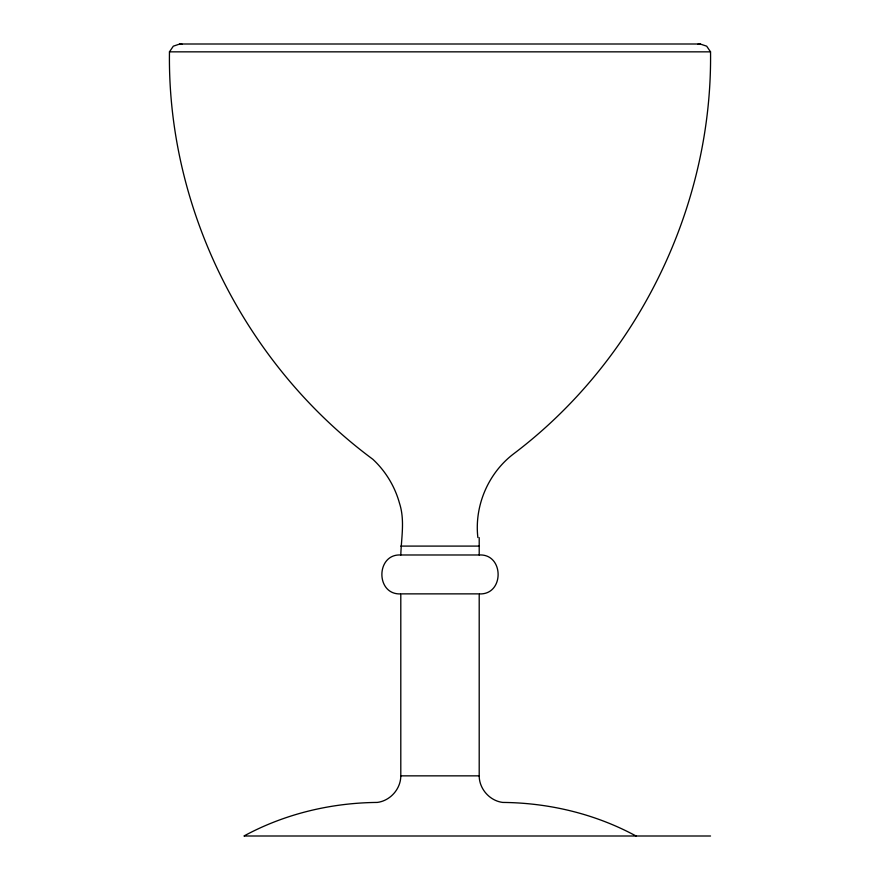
<?xml version="1.0" encoding="UTF-8"?>
<svg xmlns="http://www.w3.org/2000/svg" width="880" height="880" viewBox="0 0 880 880"><rect width="100%" height="100%" fill="white"/><g stroke="black" fill="none" stroke-linecap="round" stroke-linejoin="round"><path stroke-width="1.32" d="M400.224 593.923C375.386 594.495 375.98 553.586 400.796 554.983C401.324 537.735 405.009 520.135 399.476 503.173C394.867 486.442 385.561 471.097 372.845 459.283C245.828 365.321 167.178 210.133 169.466 51.843L173.316 46.178L179.806 44L700.194 44L706.684 46.178L710.534 51.843C712.514 206.943 637.516 360.151 513.788 453.717C488.301 472.934 474.199 505.824 477.862 537.537M636.042 836C595.276 813.879 549.01 802.835 502.744 802.428C489.764 800.844 479.204 788.92 479.204 775.852L479.204 593.868L400.796 593.868L400.796 775.852C400.796 788.92 390.236 800.844 377.256 802.428C330.99 802.835 284.724 813.879 243.958 836L710.534 836M697.895 44.253L700.194 44M169.466 51.843L710.534 51.843M400.796 546.095L479.204 546.095M400.796 554.983L479.204 554.983C504.02 553.586 504.614 594.495 479.776 593.923M400.796 775.852L479.204 775.852M179.806 44L182.105 44.253M479.204 537.658L479.204 554.983"/></g></svg>
